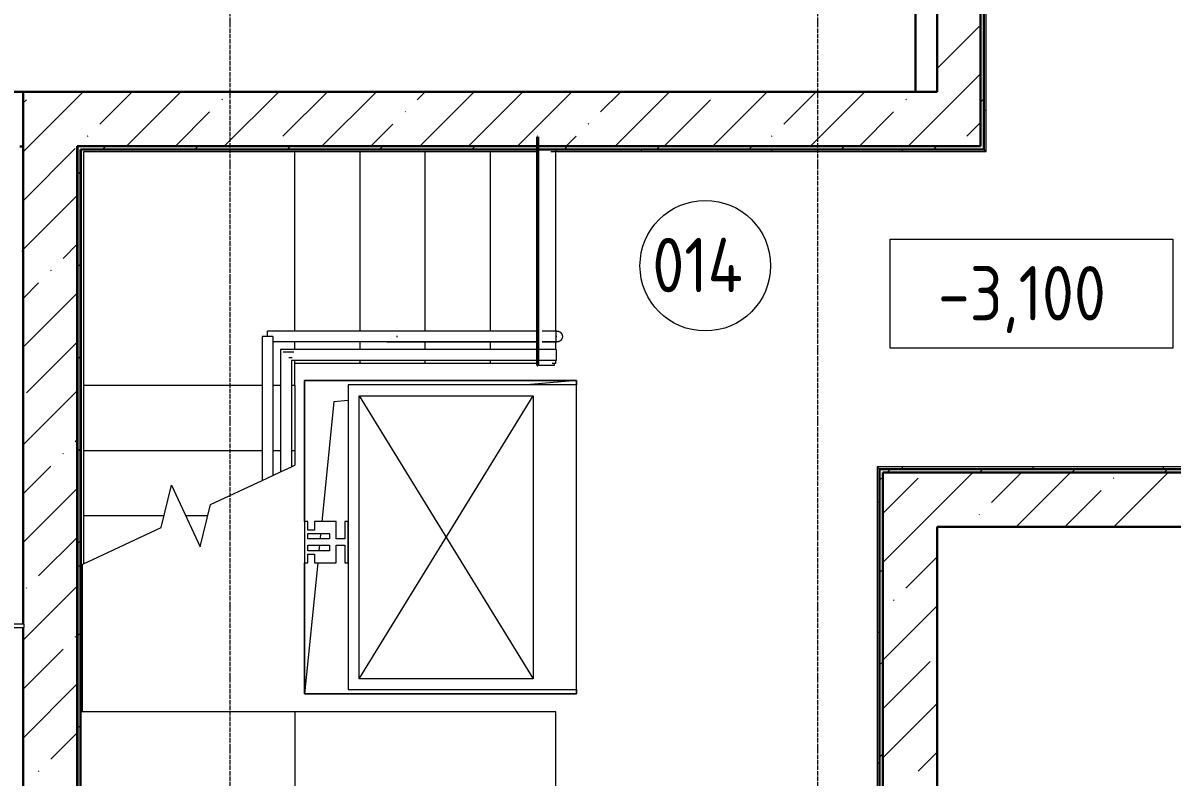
# Model space of a CAD drawing. Header units: millimetres. Extents: x -215207 to 92095, y -30385 to 123050.
# Drawn here: x -144505 to -139221, y 103375 to 106840 of the extents above; entities that cross this region are included whole.
import ezdxf

# ---------------------------------------------------------------- set-up
doc = ezdxf.new("R2010")
doc.units = ezdxf.units.MM
doc.linetypes.add('ADSK_Линия сетки', pattern=[25, 20, -2.5, 0, -2.5])
for name, color, linetype, lineweight in [('Аннотация', 7, 'Continuous', 20), ('Лестницы', 7, 'Continuous', 9), ('Марки помещений', 7, 'Continuous', 20), ('Оборудование', 7, 'Continuous', 20), ('Ограждение', 7, 'Continuous', 9), ('Оси', 7, 'Continuous', 9), ('Отметки', 7, 'Continuous', 9), ('Перекрытие', 7, 'Continuous', 20), ('Стены наружные', 7, 'Continuous', 20)]:
    doc.layers.add(name, color=color, linetype=linetype, lineweight=lineweight)
doc.styles.add('GOST Common_3', font='GOST_Common.ttf', dxfattribs={"width": 0.9, "height": 2.5})
pattern_1 = [(0, (26336, -26760.27), (0, 600), []), (90, (26336, -26760.27), (-600, 4e-14), [])]

# ---------------------------------------------------------------- blocks, each defined once
blk = doc.blocks.new('Подвал 21082025 планы')
at = {"layer": 'Ограждение'}
h = blk.add_hatch(dxfattribs=at)
h.set_pattern_fill('FP_21', color=256, style=0, pattern_type=2)
h.set_pattern_definition(pattern_1)
h.paths.add_polyline_path([(54375, -12125), (54375, -5550), (54365, -5560), (54365, -12115)])
h = blk.add_hatch(dxfattribs=at)
h.set_pattern_fill('FP_21', color=256, style=0, pattern_type=2)
h.set_pattern_definition(pattern_1)
h.paths.add_polyline_path([(54365, -12125), (54375, -12125), (54365, -12115), (52398.2, -12115), (52398.2, -12125), (54350, -12125)])
h = blk.add_hatch(dxfattribs=at)
h.set_pattern_fill('FP_21', color=256, style=0, pattern_type=2)
h.set_pattern_definition(pattern_1)
h.paths.add_polyline_path([(55485, -13585), (55475, -13575), (53875, -13575), (53885, -13585), (53900, -13585)])
h = blk.add_hatch(dxfattribs=at)
h.set_pattern_fill('FP_21', color=256, style=0, pattern_type=2)
h.set_pattern_definition(pattern_1)
h.paths.add_polyline_path([(53885, -15687), (53885, -13585), (53875, -13575), (53875, -15677)])
h = blk.add_hatch(dxfattribs=at)
h.set_pattern_fill('FP_21', color=256, style=0, pattern_type=2)
h.set_pattern_definition(pattern_1)
h.paths.add_polyline_path([(50222.8, -14700), (50222.8, -14021.7), (50213.2, -14026.2), (50213.2, -14700)])
at = {"layer": 'Аннотация', "lineweight": 20}
for p, q in [((53933.6, -13028.1), (53933.6, -12528.1)), ((53933.6, -12528.1), (55233.6, -12528.1)), ((55233.6, -12528.1), (55233.6, -13028.1)), ((55233.6, -13028.1), (53933.6, -13028.1))]:
    blk.add_line(p, q, dxfattribs=at)
at = {"layer": 'Лестницы'}
for p, q in [((51198.2, -12117), (51198.2, -12115)), ((51198.2, -12117), (51198.2, -12115)), ((51198.2, -12950), (51198.2, -12127)), ((51198.2, -12950), (51198.2, -12127)), ((51498.2, -12117), (51498.2, -12115)), ((51498.2, -12117), (51498.2, -12115)), ((51498.2, -12950), (51498.2, -12127)), ((51498.2, -12950), (51498.2, -12127)), ((51798.2, -12117), (51798.2, -12115)), ((51798.2, -12117), (51798.2, -12115)), ((51798.2, -12950), (51798.2, -12127)), ((51798.2, -12950), (51798.2, -12127)), ((52098.2, -12117), (52098.2, -12115)), ((52098.2, -12117), (52098.2, -12115)), ((52098.2, -12950), (52098.2, -12127)), ((52098.2, -12950), (52098.2, -12127)), ((52398.2, -12117), (52398.2, -12115)), ((52398.2, -12117), (52398.2, -12115)), ((52398.2, -12950), (52398.2, -12127)), ((52398.2, -12950), (52398.2, -12127)), ((51198.2, -13035), (51198.2, -13000)), ((51198.2, -13035), (51198.2, -13000)), ((51498.2, -13035), (51498.2, -13000)), ((51498.2, -13035), (51498.2, -13000)), ((51798.2, -13035), (51798.2, -13000)), ((51798.2, -13035), (51798.2, -13000)), ((52098.2, -13035), (52098.2, -13000)), ((52098.2, -13035), (52098.2, -13000)), ((52398.2, -13035), (52398.2, -13000)), ((52398.2, -13035), (52398.2, -13000)), ((51198.2, -13100), (51198.2, -13085)), ((51198.2, -13100), (51198.2, -13085)), ((51198.2, -13200), (51198.2, -13100)), ((51498.2, -13100), (51198.2, -13100)), ((51498.2, -13100), (51498.2, -13085)), ((51498.2, -13100), (51498.2, -13085)), ((51798.2, -13100), (51498.2, -13100)), ((51798.2, -13100), (51798.2, -13085)), ((51798.2, -13100), (51798.2, -13085)), ((52098.2, -13100), (51798.2, -13100)), ((52098.2, -13100), (52098.2, -13085)), ((52098.2, -13100), (52098.2, -13085)), ((52314, -13100), (52098.2, -13100)), ((52398.2, -13100), (52380.8, -13100)), ((52398.2, -13100), (52398.2, -13085)), ((52398.2, -13100), (52398.2, -13085)), ((50217, -13200), (50213.2, -13200)), ((50217, -13200), (50213.2, -13200)), ((51048.2, -13200), (50227, -13200)), ((51048.2, -13200), (50227, -13200)), ((51133.2, -13200), (51098.2, -13200)), ((51133.2, -13200), (51098.2, -13200)), ((51198.2, -13200), (51183.2, -13200)), ((51198.2, -13200), (51183.2, -13200)), ((51198.2, -13200), (51198.2, -13500)), ((50217, -13500), (50213.2, -13500)), ((50217, -13500), (50213.2, -13500)), ((51048.2, -13500), (50227, -13500)), ((51048.2, -13500), (50227, -13500)), ((51133.2, -13500), (51098.2, -13500)), ((51133.2, -13500), (51098.2, -13500)), ((51198.2, -13500), (51183.2, -13500)), ((51198.2, -13500), (51183.2, -13500)), ((51198.2, -13500), (51198.2, -13566.8)), ((51183.2, -13573.8), (51198.2, -13566.8)), ((51098.2, -13613.5), (51133.2, -13597.2)), ((50585, -13852.8), (50632.2, -13658.4)), ((50632.2, -13658.4), (50764.3, -13941.6)), ((50811.5, -13747.2), (51048.2, -13636.8)), ((50764.3, -13941.6), (50811.5, -13747.2)), ((50217, -13800), (50213.2, -13800)), ((50217, -13800), (50213.2, -13800)), ((50597.8, -13800), (50227, -13800)), ((50597.8, -13800), (50227, -13800)), ((50798.7, -13800), (50698.2, -13800)), ((50798.7, -13800), (50698.2, -13800)), ((50198.2, -14033.2), (50585, -13852.8))]:
    blk.add_line(p, q, dxfattribs=at)
at = {"layer": 'Марки помещений'}
blk.add_circle((53084.8, -12649.7), 300, dxfattribs=at)
at = {"layer": 'Оборудование'}
for p, q in [((51243.6, -13178), (51243.6, -13825)), ((52493.6, -13178), (51243.6, -13178)), ((52493.6, -13198), (51443.6, -13198)), ((51443.6, -13198), (51443.6, -14598)), ((52493.6, -13178), (52265, -13198)), ((52493.6, -13198), (52493.6, -13178)), ((52493.6, -14598), (52493.6, -13198)), ((51493.6, -14548), (52293.6, -13248)), ((51493.6, -13248), (52293.6, -14548)), ((51493.6, -14548), (51493.6, -13248)), ((51493.6, -13248), (52293.6, -13248)), ((52293.6, -13248), (52293.6, -14548)), ((51377.9, -13275.6), (51322.9, -13825)), ((51443.6, -13269.9), (51377.9, -13275.6)), ((51258.6, -13825), (51243.6, -13825)), ((51243.6, -13825), (51243.6, -14015)), ((51258.6, -13865), (51258.6, -13825)), ((51343.6, -13825), (51288.6, -13825)), ((51288.6, -13825), (51288.6, -13865)), ((51388.6, -13825), (51343.6, -13825)), ((51388.6, -13905), (51388.6, -13825)), ((51443.6, -13825), (51428.6, -13825)), ((51428.6, -13825), (51428.6, -13905)), ((51443.6, -14015), (51443.6, -13825)), ((51288.6, -13865), (51258.6, -13865)), ((51258.6, -13880), (51358.6, -13880)), ((51258.6, -13905), (51258.6, -13880)), ((51317.4, -13880), (51314.9, -13905)), ((51358.6, -13880), (51358.6, -13905)), ((51358.6, -13905), (51258.6, -13905)), ((51258.6, -13960), (51258.6, -13935)), ((51258.6, -13935), (51358.6, -13935)), ((51311.9, -13935), (51309.4, -13960)), ((51358.6, -13935), (51358.6, -13960)), ((51428.6, -13905), (51388.6, -13905)), ((51388.6, -14015), (51388.6, -13935)), ((51388.6, -13935), (51428.6, -13935)), ((51428.6, -13935), (51428.6, -14015)), ((51358.6, -13960), (51258.6, -13960)), ((51258.6, -14015), (51258.6, -13975)), ((51258.6, -13975), (51288.6, -13975)), ((51288.6, -13975), (51288.6, -14015)), ((51303.9, -14015), (51243.6, -14618)), ((51243.6, -14015), (51243.6, -14618)), ((51243.6, -14015), (51258.6, -14015)), ((51288.6, -14015), (51343.6, -14015)), ((51343.6, -14015), (51388.6, -14015)), ((51428.6, -14015), (51443.6, -14015)), ((52293.6, -14548), (51493.6, -14548)), ((51243.6, -14618), (52493.6, -14618)), ((51443.6, -14598), (52493.6, -14598)), ((52493.6, -14618), (52493.6, -14598))]:
    blk.add_line(p, q, dxfattribs=at)
at = {"layer": 'Ограждение'}
for p, q in [((54375, -12125), (54375, -5550)), ((50217, -12117), (50217, -12900)), ((51198.2, -12117), (50217, -12117)), ((50227, -12127), (50227, -12900)), ((51198.2, -12127), (50227, -12127)), ((52314, -12117), (51198.2, -12117)), ((52314, -12127), (51198.2, -12127)), ((52398.2, -12117), (52375.3, -12117)), ((52398.2, -12127), (52375.3, -12127)), ((52398.2, -12117), (52398.2, -12127)), ((52398.2, -12125), (54375, -12125)), ((54365, -12115), (54375, -12125)), ((54375, -12125), (54365, -12115)), ((50217, -12900), (50217, -14024.4)), ((50227, -12900), (50227, -14019.7)), ((51098.2, -12975), (51048.2, -12975)), ((51048.2, -12975), (51048.2, -13636.8)), ((51073.2, -12975), (51073.2, -12950)), ((51198.2, -12950), (51073.2, -12950)), ((51098.2, -12975), (51098.2, -13613.5)), ((52314, -12950), (51198.2, -12950)), ((52314, -12950), (51621.7, -12950)), ((51668.3, -12977.6), (51668.3, -12972.4)), ((52399, -12950), (52335.3, -12950)), ((52399, -12950), (52335.4, -12950)), ((52399, -13000), (52399, -12950)), ((51198.2, -13000), (51098.2, -13000)), ((51133.2, -13035), (51133.2, -13202)), ((51198.2, -13035), (51133.2, -13035)), ((51194.5, -13047.5), (51145.7, -13047.5)), ((52314, -13000), (51198.2, -13000)), ((52314, -13035), (51198.2, -13035)), ((51621.7, -13000), (52314, -13000)), ((52399, -13035), (52322.9, -13035)), ((52335.3, -13000), (52399, -13000)), ((52399, -13000), (52335.4, -13000)), ((52399, -13035), (52399, -13085)), ((51187, -13072.5), (51170.7, -13072.5)), ((51183.2, -13085), (51183.2, -13202)), ((52314, -13085), (51183.2, -13085)), ((52399, -13085), (52322.9, -13085)), ((51133.2, -13202), (51133.2, -13597.2)), ((51183.2, -13202), (51183.2, -13573.8)), ((51133.2, -13597.2), (51183.2, -13573.8)), ((51133.2, -13597.2), (51183.2, -13573.8)), ((53885, -13585), (53875, -13575)), ((55475, -13575), (53875, -13575)), ((53875, -13575), (53885, -13585)), ((53875, -13575), (53875, -15677)), ((51048.2, -13636.8), (51098.2, -13613.5)), ((50217, -14024.4), (50227, -14019.7)), ((50222.8, -14700), (50222.8, -14021.7)), ((49954.8, -14298), (49899.8, -14298)), ((49899.8, -14313), (49954.8, -14313)), ((49954.8, -14305.5), (49954.8, -14298)), ((49954.8, -14313), (49954.8, -14305.5))]:
    blk.add_line(p, q, dxfattribs=at)
at = {"layer": 'Ограждение', "flags": 128}
for points in [[(52403.1, -12950), (52403.1, -12950), (52403, -12950), (52402.9, -12950), (52402.7, -12950), (52402.4, -12950), (52402.1, -12950), (52401.7, -12950), (52401.2, -12950), (52400.7, -12950), (52400.2, -12950), (52399.6, -12950), (52398.9, -12950), (52398.2, -12950), (52397.4, -12950), (52396.6, -12950), (52395.7, -12950), (52394.8, -12950), (52393.8, -12950), (52392.8, -12950), (52391.8, -12950), (52390.7, -12950), (52389.5, -12950), (52388.4, -12950), (52387.1, -12950), (52385.9, -12950), (52385.7, -12950)], [(52399, -12973), (52399, -12975), (52399, -12977)], [(52399.3, -12950), (52400, -12950), (52400.5, -12950), (52401.1, -12950), (52401.5, -12950), (52401.9, -12950), (52402.3, -12950), (52402.6, -12950), (52402.8, -12950), (52403, -12950), (52403.1, -12950), (52403.1, -12950), (52403.1, -12950)], [(52403.1, -12950), (52404.1, -12950), (52405.1, -12950.1), (52406.1, -12950.2), (52407.1, -12950.3), (52408.1, -12950.5), (52409.1, -12950.7), (52410, -12951), (52411, -12951.3), (52411.9, -12951.6), (52412.9, -12952), (52413.8, -12952.4), (52414.7, -12952.8), (52415.6, -12953.3), (52416.4, -12953.8), (52417.3, -12954.4), (52418.1, -12954.9), (52418.9, -12955.6), (52419.6, -12956.2), (52420.4, -12956.9), (52421.1, -12957.6), (52421.8, -12958.3), (52422.4, -12959.1), (52423, -12959.9), (52423.6, -12960.7), (52424.2, -12961.5), (52424.7, -12962.3), (52425.2, -12963.2), (52425.6, -12964.1), (52426.1, -12965), (52426.4, -12965.9), (52426.8, -12966.9), (52427.1, -12967.8), (52427.4, -12968.8), (52427.6, -12969.8), (52427.8, -12970.8), (52427.9, -12971.7), (52428, -12972.7), (52428.1, -12973.7), (52428.1, -12974.7), (52428.1, -12975)], [(52428.1, -12975), (52428.1, -12976), (52428.1, -12977), (52428, -12978), (52427.8, -12979), (52427.6, -12980), (52427.4, -12980.9), (52427.2, -12981.9), (52426.9, -12982.9), (52426.5, -12983.8), (52426.2, -12984.7), (52425.8, -12985.6), (52425.3, -12986.5), (52424.8, -12987.4), (52424.3, -12988.3), (52423.8, -12989.1), (52423.2, -12989.9), (52422.6, -12990.7), (52421.9, -12991.5), (52421.3, -12992.2), (52420.6, -12992.9), (52419.8, -12993.6), (52419.1, -12994.3), (52418.3, -12994.9), (52417.5, -12995.5), (52416.6, -12996), (52415.8, -12996.6), (52414.9, -12997), (52414, -12997.5), (52413.1, -12997.9), (52412.2, -12998.3), (52411.3, -12998.6), (52410.3, -12999), (52409.3, -12999.2), (52408.4, -12999.4), (52407.4, -12999.6), (52406.4, -12999.8), (52405.4, -12999.9), (52404.4, -13000), (52403.4, -13000), (52403.1, -13000)], [(52385.7, -13000), (52386.9, -13000), (52388.1, -13000), (52389.3, -13000), (52390.5, -13000), (52391.6, -13000), (52392.6, -13000), (52393.6, -13000), (52394.6, -13000), (52395.5, -13000), (52396.4, -13000), (52397.3, -13000), (52398, -13000), (52398.8, -13000), (52399.4, -13000), (52400.1, -13000), (52400.6, -13000), (52401.1, -13000), (52401.6, -13000), (52402, -13000), (52402.3, -13000), (52402.6, -13000), (52402.8, -13000), (52403, -13000), (52403.1, -13000), (52403.1, -13000)], [(52403.1, -13000), (52403.1, -13000), (52403, -13000), (52402.9, -13000), (52402.7, -13000), (52402.4, -13000), (52402.1, -13000), (52401.7, -13000), (52401.2, -13000), (52400.7, -13000), (52400.2, -13000), (52399.6, -13000), (52398.9, -13000)]]:
    blk.add_lwpolyline(points, dxfattribs=at)
at = {"layer": 'Ограждение'}
for start_param, end_param in [(4.712389, 4.791601), (4.633177, 4.712389)]:
    blk.add_ellipse((52385.7, -12975), major_axis=(0, 25), ratio=0.533794, start_param=start_param, end_param=end_param, dxfattribs=at)
at = {"layer": 'Оси', "linetype": 'ADSK_Линия сетки'}
for p, q in [((50900, 2145.7), (50900, -17365.8)), ((53600, 2145.7), (53600, -17365.8))]:
    blk.add_line(p, q, dxfattribs=at)
at = {"layer": 'Перекрытие', "lineweight": 40}
for p, q in [((52315, -12057.9), (52314, -12057.9)), ((52314, -12057.9), (52314, -13107.9)), ((52315, -13107.9), (52315, -12057.9)), ((52314, -13107.9), (52315, -13107.9))]:
    blk.add_line(p, q, dxfattribs=at)
at = {"layer": 'Перекрытие', "linetype": 'Continuous', "lineweight": 9}
blk.add_line((52314, -13040.3), (52314.6, -13039.7), dxfattribs=at)
at = {"layer": 'Перекрытие', "color": 49, "true_color": 0x464646}
for p, q in [((52390, -13100), (52390, -13107.9)), ((52390, -13107.9), (52315, -13107.9)), ((51243.6, -13825), (51243.6, -13178)), ((51243.6, -13178), (52493.6, -13178)), ((52493.6, -13178), (52493.6, -13198)), ((51243.6, -14618), (51243.6, -14015)), ((52493.6, -14618), (51243.6, -14618)), ((52493.6, -14598), (52493.6, -14618)), ((52398.2, -14700), (50213.2, -14700)), ((51198.2, -14700), (51198.2, -15687)), ((52398.2, -15687), (52398.2, -14700))]:
    blk.add_line(p, q, dxfattribs=at)
at = {"layer": 'Стены наружные', "lineweight": 30}
for p, q in [((54050, -5505), (54050, -11850)), ((54350, -12100), (54350, -5575)), ((54365, -12115), (54365, -5560)), ((54150, -5825), (54150, -11850)), ((54150, -11850), (48865, -11850)), ((49950, -14298), (49950, -11850)), ((54350, -12100), (50198.2, -12100)), ((50198.2, -12100), (50198.2, -15702)), ((50200, -15702), (50200, -12100)), ((49950, -12102), (49935, -12102)), ((50213.2, -12115), (54365, -12115)), ((50213.2, -15687), (50213.2, -12115)), ((53885, -13585), (53885, -15687)), ((55485, -13585), (53885, -13585)), ((53900, -13600), (53900, -15702)), ((55500, -13600), (53900, -13600)), ((54150, -15952), (54150, -13850)), ((54150, -13850), (55700, -13850)), ((49950, -16651.5), (49950, -14313))]:
    blk.add_line(p, q, dxfattribs=at)
at = {"layer": 'Стены наружные', "linetype": 'Continuous', "lineweight": 9}
for p, q in [((54150, -11743.1), (54343.2, -11550)), ((54150, -11967.6), (54350, -11767.6)), ((49950, -12126.5), (50200, -11876.5)), ((49950, -11902), (49965.3, -11886.7)), ((50200, -11876.5), (50226.5, -11850)), ((50302, -11999), (50451, -11850)), ((50425.5, -12100), (50675.5, -11850)), ((50863.3, -11886.7), (50865.7, -11884.3)), ((50874.5, -12100), (51124.5, -11850)), ((51143.9, -12055.1), (51349, -11850)), ((51323.5, -12100), (51573.5, -11850)), ((51761.3, -11886.7), (51798, -11850)), ((51772.6, -12100), (52022.6, -11850)), ((51997.1, -12100), (52247.1, -11850)), ((52221.6, -12100), (52471.6, -11850)), ((52603.2, -11942.8), (52696.1, -11850)), ((52670.6, -12100), (52920.6, -11850)), ((52895.1, -12100), (53108.4, -11886.7)), ((53119.6, -12100), (53369.6, -11850)), ((53445.1, -11999), (53594.1, -11850)), ((53568.6, -12100), (53818.6, -11850)), ((54006.4, -11886.7), (54008.8, -11884.3)), ((54350, -11898.4), (54365, -11883.4)), ((51705.2, -11942.8), (51707.6, -11940.5)), ((50650, -12100), (50807.2, -11942.8)), ((53793.1, -12100), (53950.3, -11942.8)), ((54017.6, -12100), (54150, -11967.6)), ((54287, -12055.1), (54350, -11992.1)), ((51548, -12100), (51649.1, -11999)), ((52547.1, -11999), (52549.5, -11996.6)), ((50245.9, -12055.1), (50248.3, -12052.7)), ((50315.1, -12115), (50330.1, -12100)), ((50739.3, -12115), (50754.3, -12100)), ((51163.6, -12115), (51178.6, -12100)), ((51587.8, -12115), (51602.8, -12100)), ((52012.1, -12115), (52027.1, -12100)), ((52436.4, -12115), (52451.4, -12100)), ((52446.1, -12100), (52491, -12055.1)), ((52860.6, -12115), (52875.6, -12100)), ((53284.9, -12115), (53299.9, -12100)), ((53389, -12055.1), (53391.4, -12052.7)), ((53709.2, -12115), (53724.2, -12100)), ((54133.4, -12115), (54148.4, -12100)), ((49950, -12351), (50189.8, -12111.2)), ((50198.2, -12231.8), (50213.2, -12216.8)), ((49950, -12575.5), (50200, -12325.5)), ((49950, -12576.7), (49945, -12585.4)), ((50133.7, -12616.4), (50200, -12550)), ((50077.5, -12672.5), (50079.9, -12670.1)), ((50198.2, -12656.1), (50213.2, -12641.1)), ((49950, -12800), (50021.4, -12728.6)), ((49950, -13024.5), (50200, -12774.5)), ((49965.3, -13233.8), (50200, -12999)), ((50198.2, -13080.3), (50213.2, -13065.3)), ((49950, -13473.5), (50200, -13223.5)), ((50189.8, -13458.3), (50200, -13448)), ((50133.7, -13514.4), (50136, -13512)), ((50198.2, -13504.6), (50213.2, -13489.6)), ((49950, -13698), (50077.5, -13570.5)), ((53885, -13636.2), (53900, -13621.2)), ((53900, -13789.2), (54062.5, -13626.6)), ((53921.2, -13600), (53936.2, -13585)), ((54150, -13763.7), (54313.7, -13600)), ((54345.5, -13600), (54360.5, -13585)), ((54399.3, -13738.9), (54538.2, -13600)), ((54512.7, -13850), (54762.7, -13600)), ((54769.8, -13600), (54784.8, -13585)), ((54960.5, -13626.6), (54962.9, -13624.3)), ((54961.7, -13850), (55211.7, -13600)), ((55194, -13600), (55209, -13585)), ((49950, -13922.6), (50200, -13672.6)), ((54737.2, -13850), (54904.4, -13682.8)), ((53900, -14013.7), (54150, -13763.7)), ((54343.2, -13795), (54345.5, -13792.7)), ((50021.4, -14075.7), (50200, -13897.1)), ((55186.2, -13850), (55187.4, -13848.8)), ((50198.2, -13928.9), (50213.2, -13913.9)), ((54006.4, -14131.8), (54150, -13988.2)), ((53885, -14060.5), (53900, -14045.5)), ((49950, -14371.6), (50200, -14121.6)), ((49965.3, -14131.8), (49967.6, -14129.4)), ((53900, -14462.7), (54150, -14212.7)), ((53950.3, -14187.9), (53952.6, -14185.5)), ((50189.8, -14356.3), (50192.2, -14353.9)), ((50198.2, -14353.1), (50213.2, -14338.1)), ((49950, -14596.1), (50133.7, -14412.4)), ((53885, -14484.8), (53900, -14469.8)), ((53900, -14687.2), (54118.6, -14468.5)), ((49950, -14820.6), (50200, -14570.6)), ((53900, -14911.7), (54150, -14661.7)), ((50077.5, -14917.6), (50200, -14795.1)), ((50198.2, -14777.4), (50213.2, -14762.4)), ((53885, -14909), (53900, -14894)), ((54062.5, -14973.7), (54150, -14886.2)), ((50021.4, -14973.7), (50023.8, -14971.3))]:
    blk.add_line(p, q, dxfattribs=at)
at = {"layer": 'Марки помещений', "style": 'GOST Common_3', "width": 0.9}
blk.add_text('014', height=250, dxfattribs=at).set_placement((52841.4, -12771.9))
at = {"layer": 'Отметки', "style": 'GOST Common_3', "width": 0.9}
blk.add_text('-3,100', height=250, dxfattribs=at).set_placement((54153.8, -12901.4))

msp = doc.modelspace()

# ---------------------------------------------------------------- block references
msp.add_blockref('Подвал 21082025 планы', (-194454.7, 118374.7))

doc.saveas('drawing.dxf')
